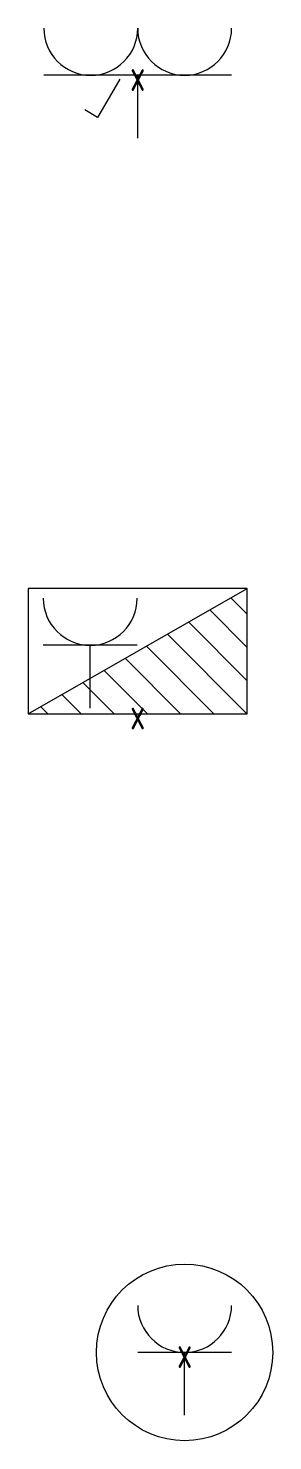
# Model space of a CAD drawing. Header units: metres. Extents: x -162 to 83385, y -62392 to -1971.
# Drawn here: x 12280 to 12671, y -8436 to -6184 of the extents above; entities that cross this region are included whole.
import ezdxf
from ezdxf.enums import TextEntityAlignment as Align

# ---------------------------------------------------------------- set-up
doc = ezdxf.new("R2010")
doc.units = ezdxf.units.M
doc.header["$LTSCALE"] = 0.5
for name, color, linetype, lineweight in [('ELIN_Attribut_01_Produkt_ID', 7, 'Continuous', 0), ('ELIN_Attribut_02_Stromkreis', 7, 'Continuous', 0), ('ELIN_Attribut_03_Verteilerbereich', 7, 'Continuous', 0), ('ELIN_Attribut_04_Montagehoehe', 7, 'Continuous', 0), ('ELIN_Attribut_05_Montageart', 7, 'Continuous', 0), ('ELIN_Attribut_06_Tuernummer', 7, 'Continuous', 0), ('ELIN_Attribut_07_Bemerkung', 7, 'Continuous', 0), ('ELIN_Attribut_08_Adresse', 7, 'Continuous', 0), ('ELIN_Attribut_10_AKZ1', 7, 'Continuous', 0), ('ELIN_Attribut_11_AKZ2', 7, 'Continuous', 0), ('ELIN_Attribut_12_Sonstiges1', 7, 'Continuous', 0), ('ELIN_Attribut_13_Sonstiges2', 7, 'Continuous', 0), ('ELIN_Attribut_14_Bauteil', 7, 'Continuous', 0), ('ELIN_Attribut_15_Ebene', 7, 'Continuous', 0), ('ELIN_Attribut_16_Raumnummer', 7, 'Continuous', 0), ('ELIN_Attribut_17_Raumname', 7, 'Continuous', 0), ('ELIN_Attribut_18_Montageabschnitt', 7, 'Continuous', 0), ('ELIN_Attribut_Basispunkt', 2, 'Continuous', 0), ('ELIN_Attribute_GEMOS', 11, 'Continuous', 0), ('ELIN_STS_BO_Steckdosen', 7, 'Continuous', 0), ('ELIN_STS_WA_Steckdosen', 7, 'Continuous', 0)]:
    doc.layers.add(name, color=color, linetype=linetype, lineweight=lineweight)
doc.layers.get('0').off()
doc.styles.add('ELIN_Attribute', font='isocp.shx', dxfattribs={"width": 0.8})

# ---------------------------------------------------------------- blocks, each defined once
blk = doc.blocks.new('ELIN_STS_STECKDOSE_SCHB_2F')
at = {"color": 0}
for p, q in [((150, 0), (-150, 0)), ((0, -100), (0, 0)), ((-28.3, -6.2), (-64, -67)), ((-64, -67), (-84.6, -54.9))]:
    blk.add_line(p, q, dxfattribs=at)
for centre in [(-75, 75), (75, 75)]:
    blk.add_arc(centre, 75, 180, 0, dxfattribs=at)
at = {"layer": 'ELIN_Attribut_01_Produkt_ID', "style": 'ELIN_Attribute', "width": 0.8, "flags": 8}
blk.add_attdef('01_PRODUKT_ID', (188.5, -14.6, 0), '', height=150, dxfattribs=at)
at = {"layer": 'ELIN_Attribut_02_Stromkreis', "style": 'ELIN_Attribute', "width": 0.8, "flags": 8}
blk.add_attdef('02_STROMKREIS', (188.5, 185.4, 0), '', height=150, dxfattribs=at)
at = {"layer": 'ELIN_Attribut_03_Verteilerbereich', "style": 'ELIN_Attribute', "width": 0.8, "flags": 8}
blk.add_attdef('03_VERTEILERBEREICH', (-247.5, -404.4, 0), '', height=125, dxfattribs=at)
at = {"layer": 'ELIN_Attribut_04_Montagehoehe', "style": 'ELIN_Attribute', "width": 0.8, "flags": 8}
blk.add_attdef('04_MONTAGEHOEHE', text='', height=125, dxfattribs=at).set_placement((-189.5, -14.6, 0), align=Align.RIGHT)
at = {"layer": 'ELIN_Attribut_05_Montageart', "style": 'ELIN_Attribute', "width": 0.8, "flags": 8}
blk.add_attdef('05_MONTAGEART', (188.5, -204.4, 0), '', height=125, dxfattribs=at)
at = {"layer": 'ELIN_Attribut_06_Tuernummer', "style": 'ELIN_Attribute', "width": 0.8, "flags": 8}
blk.add_attdef('06_TUERNUMMER', text='', height=125, dxfattribs=at).set_placement((-189.5, -214.6, 0), align=Align.RIGHT)
at = {"layer": 'ELIN_Attribut_07_Bemerkung', "style": 'ELIN_Attribute', "width": 0.8, "flags": 8}
blk.add_attdef('07_BEMERKUNG', (-247.5, -604.4, 0), '', height=125, dxfattribs=at)
at = {"layer": 'ELIN_Attribut_08_Adresse', "style": 'ELIN_Attribute', "width": 0.8, "flags": 8}
blk.add_attdef('08_ADRESSE', (-247.5, -804.4, 0), '', height=125, dxfattribs=at)
at = {"layer": 'ELIN_Attribut_10_AKZ1', "style": 'ELIN_Attribute', "width": 0.8, "flags": 8}
blk.add_attdef('10_AKZ1', (-247.5, -1204.4, 0), '', height=125, dxfattribs=at)
at = {"layer": 'ELIN_Attribut_11_AKZ2', "style": 'ELIN_Attribute', "width": 0.8, "flags": 8}
blk.add_attdef('11_AKZ2', (-247.5, -1404.4, 0), '', height=125, dxfattribs=at)
at = {"layer": 'ELIN_Attribut_12_Sonstiges1', "style": 'ELIN_Attribute', "width": 0.8, "flags": 8}
blk.add_attdef('12_SONSTIGES1', (-247.5, -1604.4, 0), '', height=125, dxfattribs=at)
at = {"layer": 'ELIN_Attribut_13_Sonstiges2', "style": 'ELIN_Attribute', "width": 0.8, "flags": 8}
blk.add_attdef('13_SONSTIGES2', (-247.5, -1804.4, 0), '', height=125, dxfattribs=at)
at = {"layer": 'ELIN_Attribut_14_Bauteil', "style": 'ELIN_Attribute', "width": 0.8, "flags": 8}
blk.add_attdef('14_BAUTEIL', (-247.5, -2004.4, 0), '', height=125, dxfattribs=at)
at = {"layer": 'ELIN_Attribut_15_Ebene', "style": 'ELIN_Attribute', "width": 0.8, "flags": 8}
blk.add_attdef('15_EBENE', (-247.5, -2204.4, 0), '', height=125, dxfattribs=at)
at = {"layer": 'ELIN_Attribut_16_Raumnummer', "style": 'ELIN_Attribute', "width": 0.8, "flags": 8}
blk.add_attdef('16_RAUMNUMMER', (-247.5, -2404.4, 0), '', height=125, dxfattribs=at)
at = {"layer": 'ELIN_Attribut_17_Raumname', "style": 'ELIN_Attribute', "width": 0.8, "flags": 8}
blk.add_attdef('17_RAUMNAME', (-247.5, -2604.4, 0), '', height=125, dxfattribs=at)
at = {"layer": 'ELIN_Attribut_18_Montageabschnitt', "style": 'ELIN_Attribute', "width": 0.8, "flags": 8}
blk.add_attdef('18_MONTAGEABSCHNITT', (-247.5, -2804.4, 0), '', height=125, dxfattribs=at)
at = {"layer": 'ELIN_Attribut_Basispunkt', "style": 'ELIN_Attribute', "width": 0.8, "flags": 8}
blk.add_attdef('Basispunkt', text='', height=50, dxfattribs=at).set_placement((0, 0), align=Align.MIDDLE)
at = {"layer": 'ELIN_Attribute_GEMOS', "style": 'ELIN_Attribute', "width": 0.6}
for tag, p in [('G01_PRO02ID', (1620.5, 183.6)), ('G02_BEZEICHNUNG', (1620.5, -14.6, 0)), ('G03_DESCRIPTION', (1620.5, -204.4, 0)), ('G04_GEMOS-SYMBOL', (1623.8, -404.4, 0)), ('G05_GEMOS-TYP', (1623.8, -604.4, 0)), ('G06_ORTSKENNUNG', (1620.5, -804.4, 0)), ('G08_FREI1', (1620.5, -1004.4, 0)), ('G08_FREI2', (1620.5, -1204.4, 0))]:
    blk.add_attdef(tag, p, '', height=125, dxfattribs=at)
blk = doc.blocks.new('ELIN_STS_STECKDOSENPANEL')
at = {"color": 0}
for p, q in [((175, 200), (-175, 200)), ((-175, 200), (-175, 0)), ((-175, 0), (175, 200)), ((175, 158.7), (148.7, 185)), ((175, 0), (175, 200)), ((175, 105.7), (115, 165.7)), ((175, 52.7), (81.2, 146.4)), ((174.6, 0), (47.5, 127.1)), ((-0.8, 109.2), (-150.8, 109.2)), ((-75.8, 9.2), (-75.8, 109.2)), ((121.6, 0), (13.8, 107.9)), ((15.5, 0), (-53.7, 69.3)), ((68.6, 0), (-20, 88.6)), ((-37.5, 0), (-87.5, 50)), ((-90.5, 0), (-121.2, 30.7)), ((-175, 0), (175, 0)), ((-143.6, 0), (-155, 11.4))]:
    blk.add_line(p, q, dxfattribs=at)
blk.add_arc((-75.8, 184.2), 75, 180, 0, dxfattribs=at)
at = {"layer": 'ELIN_Attribut_01_Produkt_ID', "style": 'ELIN_Attribute', "width": 0.8, "flags": 8}
blk.add_attdef('01_PRODUKT_ID', (214.5, -14.6, 0), '', height=150, dxfattribs=at)
at = {"layer": 'ELIN_Attribut_02_Stromkreis', "style": 'ELIN_Attribute', "width": 0.8, "flags": 8}
blk.add_attdef('02_STROMKREIS', (214.5, 185.4, 0), '', height=150, dxfattribs=at)
at = {"layer": 'ELIN_Attribut_03_Verteilerbereich', "style": 'ELIN_Attribute', "width": 0.8, "flags": 8}
blk.add_attdef('03_VERTEILERBEREICH', (-247.5, -404.4, 0), '', height=125, dxfattribs=at)
at = {"layer": 'ELIN_Attribut_04_Montagehoehe', "style": 'ELIN_Attribute', "width": 0.8, "flags": 8}
blk.add_attdef('04_MONTAGEHOEHE', text='', height=125, dxfattribs=at).set_placement((-228.5, -14.6, 0), align=Align.RIGHT)
at = {"layer": 'ELIN_Attribut_05_Montageart', "style": 'ELIN_Attribute', "width": 0.8, "flags": 8}
blk.add_attdef('05_MONTAGEART', (214.5, -204.4, 0), '', height=125, dxfattribs=at)
at = {"layer": 'ELIN_Attribut_06_Tuernummer', "style": 'ELIN_Attribute', "width": 0.8, "flags": 8}
blk.add_attdef('06_TUERNUMMER', text='', height=125, dxfattribs=at).set_placement((-228.5, -214.6, 0), align=Align.RIGHT)
at = {"layer": 'ELIN_Attribut_07_Bemerkung', "style": 'ELIN_Attribute', "width": 0.8, "flags": 8}
blk.add_attdef('07_BEMERKUNG', (-247.5, -604.4, 0), '', height=125, dxfattribs=at)
at = {"layer": 'ELIN_Attribut_08_Adresse', "style": 'ELIN_Attribute', "width": 0.8, "flags": 8}
blk.add_attdef('08_ADRESSE', (-247.5, -804.4, 0), '', height=125, dxfattribs=at)
at = {"layer": 'ELIN_Attribut_10_AKZ1', "style": 'ELIN_Attribute', "width": 0.8, "flags": 8}
blk.add_attdef('10_AKZ1', (-247.5, -1204.4, 0), '', height=125, dxfattribs=at)
at = {"layer": 'ELIN_Attribut_11_AKZ2', "style": 'ELIN_Attribute', "width": 0.8, "flags": 8}
blk.add_attdef('11_AKZ2', (-247.5, -1404.4, 0), '', height=125, dxfattribs=at)
at = {"layer": 'ELIN_Attribut_12_Sonstiges1', "style": 'ELIN_Attribute', "width": 0.8, "flags": 8}
blk.add_attdef('12_SONSTIGES1', (-247.5, -1604.4, 0), '', height=125, dxfattribs=at)
at = {"layer": 'ELIN_Attribut_13_Sonstiges2', "style": 'ELIN_Attribute', "width": 0.8, "flags": 8}
blk.add_attdef('13_SONSTIGES2', (-247.5, -1804.4, 0), '', height=125, dxfattribs=at)
at = {"layer": 'ELIN_Attribut_14_Bauteil', "style": 'ELIN_Attribute', "width": 0.8, "flags": 8}
blk.add_attdef('14_BAUTEIL', (-247.5, -2004.4, 0), '', height=125, dxfattribs=at)
at = {"layer": 'ELIN_Attribut_15_Ebene', "style": 'ELIN_Attribute', "width": 0.8, "flags": 8}
blk.add_attdef('15_EBENE', (-247.5, -2204.4, 0), '', height=125, dxfattribs=at)
at = {"layer": 'ELIN_Attribut_16_Raumnummer', "style": 'ELIN_Attribute', "width": 0.8, "flags": 8}
blk.add_attdef('16_RAUMNUMMER', (-247.5, -2404.4, 0), '', height=125, dxfattribs=at)
at = {"layer": 'ELIN_Attribut_17_Raumname', "style": 'ELIN_Attribute', "width": 0.8, "flags": 8}
blk.add_attdef('17_RAUMNAME', (-247.5, -2604.4, 0), '', height=125, dxfattribs=at)
at = {"layer": 'ELIN_Attribut_18_Montageabschnitt', "style": 'ELIN_Attribute', "width": 0.8, "flags": 8}
blk.add_attdef('18_MONTAGEABSCHNITT', (-247.5, -2804.4, 0), '', height=125, dxfattribs=at)
at = {"layer": 'ELIN_Attribut_Basispunkt', "style": 'ELIN_Attribute', "width": 0.8, "flags": 8}
blk.add_attdef('Basispunkt', text='', height=50, dxfattribs=at).set_placement((0, 0), align=Align.MIDDLE)
at = {"layer": 'ELIN_Attribute_GEMOS', "style": 'ELIN_Attribute', "width": 0.6}
for tag, p in [('G01_PRO02ID', (1620.5, 183.6)), ('G02_BEZEICHNUNG', (1620.5, -14.6, 0)), ('G03_DESCRIPTION', (1620.5, -204.4, 0)), ('G04_GEMOS-SYMBOL', (1623.8, -404.4, 0)), ('G05_GEMOS-TYP', (1623.8, -604.4, 0)), ('G06_ORTSKENNUNG', (1620.5, -804.4, 0)), ('G08_FREI1', (1620.5, -1004.4, 0)), ('G08_FREI2', (1620.5, -1204.4, 0))]:
    blk.add_attdef(tag, p, '', height=125, dxfattribs=at)
blk = doc.blocks.new('ELIN_STS_STECKDOSE_1F_BODENEINBAU')
at = {"color": 0}
for p, q in [((75, 0), (-75, 0)), ((0, -100), (0, 0))]:
    blk.add_line(p, q, dxfattribs=at)
blk.add_circle((0, 0), 140.8)
blk.add_arc((0, 75), 75, 180, 0, dxfattribs=at)
at = {"layer": 'ELIN_Attribut_01_Produkt_ID', "style": 'ELIN_Attribute', "width": 0.8, "flags": 8}
blk.add_attdef('01_PRODUKT_ID', (168.4, -14.6, 0), '', height=150, dxfattribs=at)
at = {"layer": 'ELIN_Attribut_02_Stromkreis', "style": 'ELIN_Attribute', "width": 0.8, "flags": 8}
blk.add_attdef('02_STROMKREIS', (168.4, 185.4, 0), '', height=150, dxfattribs=at)
at = {"layer": 'ELIN_Attribut_03_Verteilerbereich', "style": 'ELIN_Attribute', "width": 0.8, "flags": 9}
blk.add_attdef('03_VERTEILERBEREICH', (-247.5, -404.4, 0), '', height=125, dxfattribs=at)
at = {"layer": 'ELIN_Attribut_04_Montagehoehe', "style": 'ELIN_Attribute', "width": 0.8, "flags": 8}
blk.add_attdef('04_MONTAGEHOEHE', text='', height=125, dxfattribs=at).set_placement((-205.8, -14.6, 0), align=Align.RIGHT)
at = {"layer": 'ELIN_Attribut_05_Montageart', "style": 'ELIN_Attribute', "width": 0.8, "flags": 8}
blk.add_attdef('05_MONTAGEART', (168.4, -204.4, 0), '', height=125, dxfattribs=at)
at = {"layer": 'ELIN_Attribut_06_Tuernummer', "style": 'ELIN_Attribute', "width": 0.8, "flags": 8}
blk.add_attdef('06_TUERNUMMER', text='', height=125, dxfattribs=at).set_placement((-205.8, -214.6, 0), align=Align.RIGHT)
at = {"layer": 'ELIN_Attribut_07_Bemerkung', "style": 'ELIN_Attribute', "width": 0.8, "flags": 8}
blk.add_attdef('07_BEMERKUNG', (-247.5, -604.4, 0), '', height=125, dxfattribs=at)
at = {"layer": 'ELIN_Attribut_08_Adresse', "style": 'ELIN_Attribute', "width": 0.8, "flags": 8}
blk.add_attdef('08_ADRESSE', (-247.5, -804.4, 0), '', height=125, dxfattribs=at)
at = {"layer": 'ELIN_Attribut_10_AKZ1', "style": 'ELIN_Attribute', "width": 0.8, "flags": 8}
blk.add_attdef('10_AKZ1', (-247.5, -1204.4, 0), '', height=125, dxfattribs=at)
at = {"layer": 'ELIN_Attribut_11_AKZ2', "style": 'ELIN_Attribute', "width": 0.8, "flags": 8}
blk.add_attdef('11_AKZ2', (-247.5, -1404.4, 0), '', height=125, dxfattribs=at)
at = {"layer": 'ELIN_Attribut_12_Sonstiges1', "style": 'ELIN_Attribute', "width": 0.8, "flags": 8}
blk.add_attdef('12_SONSTIGES1', (-247.5, -1604.4, 0), '', height=125, dxfattribs=at)
at = {"layer": 'ELIN_Attribut_13_Sonstiges2', "style": 'ELIN_Attribute', "width": 0.8, "flags": 8}
blk.add_attdef('13_SONSTIGES2', (-247.5, -1804.4, 0), '', height=125, dxfattribs=at)
at = {"layer": 'ELIN_Attribut_14_Bauteil', "style": 'ELIN_Attribute', "width": 0.8, "flags": 9}
blk.add_attdef('14_BAUTEIL', (-247.5, -2004.4, 0), '', height=125, dxfattribs=at)
at = {"layer": 'ELIN_Attribut_15_Ebene', "style": 'ELIN_Attribute', "width": 0.8, "flags": 9}
blk.add_attdef('15_EBENE', (-247.5, -2204.4, 0), '', height=125, dxfattribs=at)
at = {"layer": 'ELIN_Attribut_16_Raumnummer', "style": 'ELIN_Attribute', "width": 0.8, "flags": 9}
blk.add_attdef('16_RAUMNUMMER', (-247.5, -2404.4, 0), '', height=125, dxfattribs=at)
at = {"layer": 'ELIN_Attribut_17_Raumname', "style": 'ELIN_Attribute', "width": 0.8, "flags": 9}
blk.add_attdef('17_RAUMNAME', (-247.5, -2604.4, 0), '', height=125, dxfattribs=at)
at = {"layer": 'ELIN_Attribut_18_Montageabschnitt', "style": 'ELIN_Attribute', "width": 0.8, "flags": 9}
blk.add_attdef('18_MONTAGEABSCHNITT', (-247.5, -2804.4, 0), '', height=125, dxfattribs=at)
at = {"layer": 'ELIN_Attribut_Basispunkt', "style": 'ELIN_Attribute', "width": 0.8, "flags": 8}
blk.add_attdef('Basispunkt', text='', height=50, dxfattribs=at).set_placement((0, 0), align=Align.MIDDLE)
at = {"layer": 'ELIN_Attribute_GEMOS', "style": 'ELIN_Attribute', "width": 0.6}
for tag, p in [('G01_PRO02ID', (1620.5, 183.6)), ('G02_BEZEICHNUNG', (1620.5, -14.6, 0)), ('G03_DESCRIPTION', (1620.5, -204.4, 0)), ('G04_GEMOS-SYMBOL', (1623.8, -404.4, 0)), ('G05_GEMOS-TYP', (1623.8, -604.4, 0)), ('G06_ORTSKENNUNG', (1620.5, -804.4, 0)), ('G08_FREI1', (1620.5, -1004.4, 0)), ('G08_FREI2', (1620.5, -1204.4, 0))]:
    blk.add_attdef(tag, p, '', height=125, dxfattribs=at)

msp = doc.modelspace()

# ---------------------------------------------------------------- block references
at = {"layer": 'ELIN_STS_BO_Steckdosen', "lineweight": 0}
ref = msp.add_blockref('ELIN_STS_STECKDOSE_1F_BODENEINBAU', (12529.9, -8295.1), dxfattribs=at)
ref.add_attrib('Basispunkt', 'x', dxfattribs={"layer": 'ELIN_Attribut_Basispunkt', "height": 50, "style": 'ELIN_Attribute', "width": 0.8}).set_placement((12529.9, -8295.1), align=Align.MIDDLE)
at = {"layer": 'ELIN_STS_WA_Steckdosen', "lineweight": 0}
ref = msp.add_blockref('ELIN_STS_STECKDOSE_SCHB_2F', (12454.9, -6259.4), dxfattribs=at)
ref.add_attrib('Basispunkt', 'x', dxfattribs={"layer": 'ELIN_Attribut_Basispunkt', "height": 50, "style": 'ELIN_Attribute', "width": 0.8}).set_placement((12454.9, -6259.4), align=Align.MIDDLE)
ref = msp.add_blockref('ELIN_STS_STECKDOSENPANEL', (12454.9, -7277.2), dxfattribs=at)
ref.add_attrib('Basispunkt', 'x', dxfattribs={"layer": 'ELIN_Attribut_Basispunkt', "height": 50, "style": 'ELIN_Attribute', "width": 0.8}).set_placement((12454.9, -7277.2), align=Align.MIDDLE)

doc.saveas('drawing.dxf')
